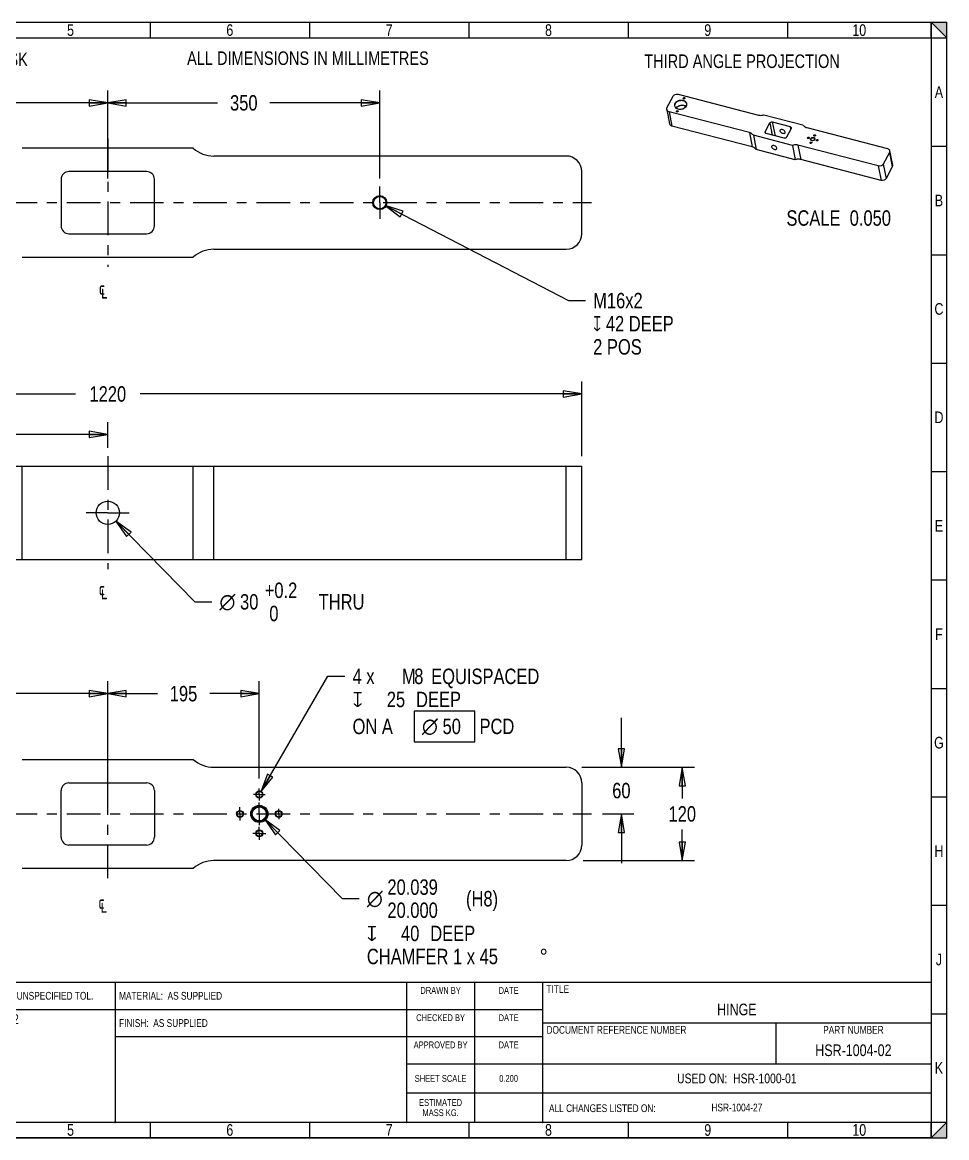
# Model space of a CAD drawing. Header units: inches. Extents: x 0.1 to 16.4, y 0.1 to 11.6.
# Drawn here: x 7.05 to 16.42, y 0.28 to 11.57 of the extents above; entities that cross this region are included whole.
import ezdxf

# ---------------------------------------------------------------- set-up
doc = ezdxf.new("R2010")
doc.units = ezdxf.units.IN
doc.header["$LTSCALE"] = 0.909449
doc.header["$MEASUREMENT"] = 0
doc.linetypes.add('CENTER', pattern=[0.6, 0.375, -0.075, 0.075, -0.075])
doc.layers.get('0').update_dxf_attribs({"linetype": 'CONTINUOUS'})
doc.layers.add('02___PRT_ALL_AXES', color=7, linetype='CONTINUOUS')
doc.styles.get("Standard").update_dxf_attribs({"font": 'txt', "width": 0.8})
doc.styles.add('TEXTSTYLE_1', font='gdt', dxfattribs={"width": 0.8})
doc.dimstyles.new('DIMSTYLE_1', dxfattribs={"dimtxt": 0.15625, "dimasz": 0.1875, "dimexe": 0.125, "dimexo": 0.0625, "dimgap": 0.078125, "dimtad": 0, "dimtih": 1, "dimtoh": 1, "dimlfac": 5, "dimzin": 4, "dimdsep": 46, "dimtxsty": 'Standard', "dimblk": 'CLOSED', "dimblk1": 'CLOSED', "dimblk2": 'CLOSED', "dimcen": 0.09, "dimadec": 0, "dimazin": 0, "dimtp": 0.01, "dimtm": 0.01, "dimtfac": 1, "dimtofl": 0, "dimtmove": 0, "dimatfit": 3, "dimldrblk": 'CLOSED', "dimfxl": 1, "dimtolj": 1, "dimtzin": 4, "dimarcsym": 0})
doc.dimstyles.new('DIMSTYLE_2', dxfattribs={"dimtxt": 0.15625, "dimasz": 0.1875, "dimexe": 0.125, "dimexo": 0.0625, "dimgap": 0.09, "dimtad": 0, "dimtih": 1, "dimtoh": 1, "dimlfac": 5, "dimzin": 4, "dimdsep": 46, "dimtxsty": 'Standard', "dimblk": 'CLOSED', "dimblk1": 'CLOSED', "dimblk2": 'CLOSED', "dimcen": 0.09, "dimadec": 0, "dimazin": 0, "dimtol": 1, "dimtp": 0.2, "dimtfac": 1, "dimtofl": 0, "dimtmove": 0, "dimatfit": 2, "dimldrblk": 'CLOSED', "dimfxl": 1, "dimtolj": 1, "dimtzin": 4, "dimarcsym": 0})
doc.dimstyles.new('DIMSTYLE_4', dxfattribs={"dimtxt": 0.15625, "dimasz": 0.1875, "dimexe": 0.125, "dimexo": 0.0625, "dimgap": 0.09, "dimtad": 0, "dimtih": 1, "dimtoh": 1, "dimlfac": 5, "dimzin": 4, "dimdsep": 46, "dimtxsty": 'Standard', "dimblk": 'CLOSED', "dimblk1": 'CLOSED', "dimblk2": 'CLOSED', "dimcen": 0.09, "dimadec": 0, "dimazin": 0, "dimlim": 1, "dimtp": 0.0195, "dimtm": 0.0195, "dimtfac": 1, "dimtofl": 0, "dimtmove": 0, "dimatfit": 2, "dimldrblk": 'CLOSED', "dimfxl": 1, "dimtolj": 1, "dimtzin": 4, "dimarcsym": 0})
doc.dimstyles.new('DIMSTYLE_5', dxfattribs={"dimtxt": 0.15625, "dimasz": 0.1875, "dimexe": 0.125, "dimexo": 0.0625, "dimgap": 0.09, "dimtad": 0, "dimtih": 1, "dimtoh": 1, "dimlfac": 5, "dimzin": 4, "dimdsep": 46, "dimtxsty": 'Standard', "dimblk": 'CLOSED', "dimblk1": 'CLOSED', "dimblk2": 'CLOSED', "dimcen": 0.09, "dimadec": 0, "dimazin": 0, "dimtp": 0.01, "dimtm": 0.01, "dimtfac": 1, "dimtofl": 0, "dimtmove": 0, "dimatfit": 2, "dimldrblk": 'CLOSED', "dimfxl": 1, "dimtolj": 1, "dimtzin": 4, "dimarcsym": 0})

# ---------------------------------------------------------------- blocks, each defined once
blk = doc.blocks.new('_CLOSED')
at = {"color": 0, "linetype": 'ByBlock'}
for p, q in [((0, 0), (-1, 0.167)), ((-1, 0.167), (-1, -0.167)), ((-1, -0.167), (0, 0)), ((-1, 0), (0, 0))]:
    blk.add_line(p, q, dxfattribs=at)
blk = doc.blocks.new('*D2')
at = {"color": 2, "linetype": 'Continuous', "transparency": 16777216}
for p, q in [((12.72, 4.028), (13.863, 4.028)), ((13.738, 4.028), (13.738, 3.712)), ((13.738, 3.083), (13.738, 3.399)), ((12.734, 3.083), (13.863, 3.083))]:
    blk.add_line(p, q, dxfattribs=at)
at = {"color": 2, "linetype": 'Continuous', "transparency": 16777216, "xscale": 0.1875, "yscale": 0.1875, "zscale": 0.1875}
for p, rotation in [((13.738, 4.028), 90), ((13.738, 3.083), 270)]:
    blk.add_blockref('_CLOSED', p, dxfattribs=dict(at, rotation=rotation))
at = {"color": 2, "linetype": 'Continuous', "transparency": 16777216, "insert": (13.738, 3.634), "char_height": 0.1562, "width": 0.375, "attachment_point": 2, "line_spacing_factor": 0.9}
blk.add_mtext('120', dxfattribs=at)
blk = doc.blocks.new('*D3')
at = {"color": 2, "linetype": 'Continuous', "transparency": 16777216}
for p, q in [((3.114, 7.477), (3.114, 7.935)), ((12.72, 7.178), (12.72, 7.935)), ((3.114, 7.81), (7.589, 7.81)), ((12.72, 7.81), (8.245, 7.81))]:
    blk.add_line(p, q, dxfattribs=at)
at = {"color": 2, "linetype": 'Continuous', "transparency": 16777216, "xscale": 0.1875, "yscale": 0.1875, "zscale": 0.1875, "rotation": 180}
blk.add_blockref('_CLOSED', (3.114, 7.81), dxfattribs=at)
at = {"color": 2, "linetype": 'Continuous', "transparency": 16777216, "xscale": 0.1875, "yscale": 0.1875, "zscale": 0.1875}
blk.add_blockref('_CLOSED', (12.72, 7.81), dxfattribs=at)
at = {"color": 2, "linetype": 'Continuous', "transparency": 16777216, "insert": (7.917, 7.888), "char_height": 0.1562, "width": 0.5, "attachment_point": 2, "line_spacing_factor": 0.9}
blk.add_mtext('1220', dxfattribs=at)
blk = doc.blocks.new('*D4')
at = {"color": 2, "linetype": 'Continuous', "transparency": 16777216}
for p, q in [((13.121, 4.028), (13.121, 4.528)), ((12.996, 4.028), (13.303, 4.028)), ((12.931, 3.555), (13.246, 3.555)), ((13.121, 3.555), (13.121, 3.055))]:
    blk.add_line(p, q, dxfattribs=at)
at = {"color": 2, "linetype": 'Continuous', "transparency": 16777216, "xscale": 0.1875, "yscale": 0.1875, "zscale": 0.1875}
for p, rotation in [((13.121, 4.028), 270), ((13.121, 3.555), 90)]:
    blk.add_blockref('_CLOSED', p, dxfattribs=dict(at, rotation=rotation))
at = {"color": 2, "linetype": 'Continuous', "transparency": 16777216, "insert": (13.121, 3.87), "char_height": 0.1562, "width": 0.25, "attachment_point": 2, "line_spacing_factor": 0.9}
blk.add_mtext('60', dxfattribs=at)
blk = doc.blocks.new('*D5')
at = {"color": 2, "linetype": 'Continuous', "transparency": 16777216}
for p, q in [((3.114, 7.143), (3.114, 7.525)), ((7.917, 7.263), (7.917, 7.525)), ((3.114, 7.4), (5.249, 7.4)), ((7.917, 7.4), (5.781, 7.4))]:
    blk.add_line(p, q, dxfattribs=at)
at = {"color": 2, "linetype": 'Continuous', "transparency": 16777216, "xscale": 0.1875, "yscale": 0.1875, "zscale": 0.1875, "rotation": 180}
blk.add_blockref('_CLOSED', (3.114, 7.4), dxfattribs=at)
at = {"color": 2, "linetype": 'Continuous', "transparency": 16777216, "xscale": 0.1875, "yscale": 0.1875, "zscale": 0.1875}
blk.add_blockref('_CLOSED', (7.917, 7.4), dxfattribs=at)
at = {"color": 2, "linetype": 'Continuous', "transparency": 16777216, "insert": (5.515, 7.478), "char_height": 0.1562, "width": 0.375, "attachment_point": 2, "line_spacing_factor": 0.9}
blk.add_mtext('610', dxfattribs=at)
blk = doc.blocks.new('*D6')
at = {"color": 2, "linetype": 'Continuous', "transparency": 16777216}
for p, q in [((7.999, 6.522), (8.798, 5.704)), ((8.798, 5.704), (8.97, 5.704))]:
    blk.add_line(p, q, dxfattribs=at)
at = {"color": 2, "linetype": 'Continuous', "transparency": 16777216, "xscale": 0.1875, "yscale": 0.1875, "zscale": 0.1875, "rotation": 134.3257008964}
blk.add_blockref('_CLOSED', (7.999, 6.522), dxfattribs=at)
at = {"color": 2, "linetype": 'Continuous', "transparency": 16777216, "width": 0.8}
for s, p in [('+0.2', (9.507, 5.743)), ('30', (9.257, 5.626)), (' THRU', (10.007, 5.626)), (' 0', (9.507, 5.508))]:
    blk.add_text(s, height=0.1562, dxfattribs=at).set_placement(p)
at = {"color": 2, "linetype": 'Continuous', "transparency": 16777216, "style": 'TEXTSTYLE_1'}
blk.add_text('n', height=0.156, dxfattribs=at).set_placement((9.048, 5.626))
blk = doc.blocks.new('*D8')
at = {"color": 2, "linetype": 'Continuous', "transparency": 16777216}
for p, q in [((3.586, 3.618), (3.586, 4.899)), ((7.917, 3.618), (7.917, 4.899)), ((3.586, 4.774), (5.486, 4.774)), ((7.917, 4.774), (6.017, 4.774))]:
    blk.add_line(p, q, dxfattribs=at)
at = {"color": 2, "linetype": 'Continuous', "transparency": 16777216, "xscale": 0.1875, "yscale": 0.1875, "zscale": 0.1875, "rotation": 180}
blk.add_blockref('_CLOSED', (3.586, 4.774), dxfattribs=at)
at = {"color": 2, "linetype": 'Continuous', "transparency": 16777216, "xscale": 0.1875, "yscale": 0.1875, "zscale": 0.1875}
blk.add_blockref('_CLOSED', (7.917, 4.774), dxfattribs=at)
at = {"color": 2, "linetype": 'Continuous', "transparency": 16777216, "insert": (5.751, 4.852), "char_height": 0.1562, "width": 0.375, "attachment_point": 2, "line_spacing_factor": 0.9}
blk.add_mtext('550', dxfattribs=at)
blk = doc.blocks.new('*D11')
at = {"color": 2, "linetype": 'Continuous', "transparency": 16777216}
for p, q in [((9.507, 3.499), (10.292, 2.697)), ((10.292, 2.697), (10.464, 2.697))]:
    blk.add_line(p, q, dxfattribs=at)
at = {"color": 2, "linetype": 'Continuous', "transparency": 16777216, "xscale": 0.1875, "yscale": 0.1875, "zscale": 0.1875, "rotation": 134.3807014374}
blk.add_blockref('_CLOSED', (9.507, 3.499), dxfattribs=at)
at = {"color": 2, "linetype": 'Continuous', "transparency": 16777216, "width": 0.8}
for s, height, p in [('20.039', 0.1562, (10.75, 2.736)), (' (H8)', 0.1562, (11.5, 2.619)), ('20.000', 0.1562, (10.75, 2.502)), ('40', 0.1562, (10.888, 2.267)), (' DEEP', 0.1562, (11.138, 2.267)), ('CHAMFER 1 x 45', 0.15625, (10.542, 2.033))]:
    blk.add_text(s, height=height, dxfattribs=at).set_placement(p)
at = {"color": 2, "linetype": 'Continuous', "transparency": 16777216, "style": 'TEXTSTYLE_1'}
for s, p in [('n', (10.542, 2.619)), ('x', (10.542, 2.267)), ('~', (12.292, 2.033))]:
    blk.add_text(s, height=0.156, dxfattribs=at).set_placement(p)
blk = doc.blocks.new('*D12')
at = {"color": 2, "linetype": 'Continuous', "transparency": 16777216}
for p, q in [((7.917, 3.618), (7.917, 4.899)), ((9.452, 3.915), (9.452, 4.899)), ((7.917, 4.774), (8.419, 4.774)), ((9.452, 4.774), (8.95, 4.774))]:
    blk.add_line(p, q, dxfattribs=at)
at = {"color": 2, "linetype": 'Continuous', "transparency": 16777216, "xscale": 0.1875, "yscale": 0.1875, "zscale": 0.1875, "rotation": 180}
blk.add_blockref('_CLOSED', (7.917, 4.774), dxfattribs=at)
at = {"color": 2, "linetype": 'Continuous', "transparency": 16777216, "xscale": 0.1875, "yscale": 0.1875, "zscale": 0.1875}
blk.add_blockref('_CLOSED', (9.452, 4.774), dxfattribs=at)
at = {"color": 2, "linetype": 'Continuous', "transparency": 16777216, "insert": (8.684, 4.852), "char_height": 0.1562, "width": 0.375, "attachment_point": 2, "line_spacing_factor": 0.9}
blk.add_mtext('195', dxfattribs=at)
blk = doc.blocks.new('*D13')
at = {"color": 2, "linetype": 'Continuous', "transparency": 16777216}
for p, q in [((9.468, 3.78), (10.147, 4.95)), ((10.147, 4.95), (10.319, 4.95))]:
    blk.add_line(p, q, dxfattribs=at)
at = {"color": 2, "linetype": 'Continuous', "transparency": 16777216, "xscale": 0.1875, "yscale": 0.1875, "zscale": 0.1875, "rotation": 239.8619038194}
blk.add_blockref('_CLOSED', (9.468, 3.78), dxfattribs=at)
at = {"color": 2, "linetype": 'Continuous', "transparency": 16777216, "width": 0.8}
for s, height, p in [('4 x ', 0.1562, (10.397, 4.871)), ('M', 0.156, (10.897, 4.871)), ('8', 0.156, (11.022, 4.871)), (' EQUISPACED', 0.15625, (11.147, 4.871)), ('25', 0.1562, (10.744, 4.637)), (' DEEP', 0.1562, (10.994, 4.637)), ('ON A ', 0.1562, (10.397, 4.364)), ('50', 0.1562, (11.309, 4.364)), (' PCD', 0.1562, (11.637, 4.364))]:
    blk.add_text(s, height=height, dxfattribs=at).set_placement(p)
at = {"color": 2, "linetype": 'Continuous', "transparency": 16777216, "style": 'TEXTSTYLE_1'}
for s, p in [('x', (10.397, 4.637)), ('n', (11.1, 4.364))]:
    blk.add_text(s, height=0.156, dxfattribs=at).set_placement(p)
blk = doc.blocks.new('*D14')
at = {"color": 2, "linetype": 'Continuous', "transparency": 16777216}
for p, q in [((10.729, 9.719), (12.585, 8.756)), ((12.585, 8.756), (12.757, 8.756))]:
    blk.add_line(p, q, dxfattribs=at)
at = {"color": 2, "linetype": 'Continuous', "transparency": 16777216, "xscale": 0.1875, "yscale": 0.1875, "zscale": 0.1875, "rotation": 152.580133583}
blk.add_blockref('_CLOSED', (10.729, 9.719), dxfattribs=at)
at = {"color": 2, "linetype": 'Continuous', "transparency": 16777216, "insert": (12.835, 8.834), "char_height": 0.15625, "width": 1.22135, "attachment_point": 1, "line_spacing_factor": 0.9}
blk.add_mtext('M16x2\\P\\Fgdt;{\\Fgdt;x}\\Ftxt; 42 DEEP\\P2 POS', dxfattribs=at)
blk = doc.blocks.new('*D15')
at = {"color": 2, "linetype": 'Continuous', "transparency": 16777216}
for p, q in [((7.917, 9.994), (7.917, 10.883)), ((10.673, 9.994), (10.673, 10.883)), ((7.917, 10.758), (9.029, 10.758)), ((10.673, 10.758), (9.56, 10.758))]:
    blk.add_line(p, q, dxfattribs=at)
at = {"color": 2, "linetype": 'Continuous', "transparency": 16777216, "xscale": 0.1875, "yscale": 0.1875, "zscale": 0.1875, "rotation": 180}
blk.add_blockref('_CLOSED', (7.917, 10.758), dxfattribs=at)
at = {"color": 2, "linetype": 'Continuous', "transparency": 16777216, "xscale": 0.1875, "yscale": 0.1875, "zscale": 0.1875}
blk.add_blockref('_CLOSED', (10.673, 10.758), dxfattribs=at)
at = {"color": 2, "linetype": 'Continuous', "transparency": 16777216, "insert": (9.295, 10.837), "char_height": 0.1562, "width": 0.375, "attachment_point": 2, "line_spacing_factor": 0.9}
blk.add_mtext('350', dxfattribs=at)
blk = doc.blocks.new('*D16')
at = {"color": 2, "linetype": 'Continuous', "transparency": 16777216}
for p, q in [((5.161, 9.971), (5.161, 10.883)), ((7.917, 9.994), (7.917, 10.883)), ((5.161, 10.758), (6.273, 10.758)), ((7.917, 10.758), (6.804, 10.758))]:
    blk.add_line(p, q, dxfattribs=at)
at = {"color": 2, "linetype": 'Continuous', "transparency": 16777216, "xscale": 0.1875, "yscale": 0.1875, "zscale": 0.1875, "rotation": 180}
blk.add_blockref('_CLOSED', (5.161, 10.758), dxfattribs=at)
at = {"color": 2, "linetype": 'Continuous', "transparency": 16777216, "xscale": 0.1875, "yscale": 0.1875, "zscale": 0.1875}
blk.add_blockref('_CLOSED', (7.917, 10.758), dxfattribs=at)
at = {"color": 2, "linetype": 'Continuous', "transparency": 16777216, "insert": (6.539, 10.837), "char_height": 0.1562, "width": 0.375, "attachment_point": 2, "line_spacing_factor": 0.9}
blk.add_mtext('350', dxfattribs=at)
blk = doc.blocks.new('*T18')
at = {"color": 2, "linetype": 'Continuous'}
for p, q in [((0, 0), (15.827, 0)), ((0, 0), (0, -0.157)), ((1.457, 0), (1.457, -0.157)), ((3.071, 0), (3.071, -0.157)), ((4.685, 0), (4.685, -0.157)), ((6.299, 0), (6.299, -0.157)), ((7.913, 0), (7.913, -0.157)), ((9.528, 0), (9.528, -0.157)), ((11.142, 0), (11.142, -0.157)), ((12.756, 0), (12.756, -0.157)), ((14.37, 0), (14.37, -0.157)), ((15.827, 0), (15.827, -0.157)), ((0, -0.157), (15.827, -0.157))]:
    blk.add_line(p, q, dxfattribs=at)
at = {"color": 2, "linetype": 'Continuous', "attachment_point": 2, "line_spacing_factor": 0.9}
for s, insert, char_height, width in [('1', (0.728, -0.02), 0.118, 0.18898), ('2', (2.264, -0.02), 0.118, 0.18898), ('3 ', (3.878, -0.02), 0.1181, 0.37795), ('4', (5.492, -0.02), 0.118, 0.18898), ('5', (7.106, -0.02), 0.118, 0.18898), ('6', (8.72, -0.02), 0.118, 0.18898), ('7', (10.335, -0.02), 0.118, 0.18898), ('8', (11.949, -0.02), 0.118, 0.18898), ('9', (13.563, -0.02), 0.118, 0.18898), ('10', (15.098, -0.02), 0.1181, 0.37795)]:
    blk.add_mtext(s, dxfattribs=dict(at, insert=insert, char_height=char_height, width=width))
blk = doc.blocks.new('*T19')
at = {"color": 2, "linetype": 'Continuous'}
for p, q in [((0, 0), (15.827, 0)), ((0, 0), (0, -0.157)), ((1.457, 0), (1.457, -0.157)), ((3.071, 0), (3.071, -0.157)), ((4.685, 0), (4.685, -0.157)), ((6.299, 0), (6.299, -0.157)), ((7.913, 0), (7.913, -0.157)), ((9.528, 0), (9.528, -0.157)), ((11.142, 0), (11.142, -0.157)), ((12.756, 0), (12.756, -0.157)), ((14.37, 0), (14.37, -0.157)), ((15.827, 0), (15.827, -0.157)), ((0, -0.157), (15.827, -0.157))]:
    blk.add_line(p, q, dxfattribs=at)
at = {"color": 2, "linetype": 'Continuous', "attachment_point": 2, "line_spacing_factor": 0.9}
for s, insert, char_height, width in [('1', (0.728, -0.02), 0.118, 0.18898), ('2', (2.264, -0.02), 0.118, 0.18898), ('3 ', (3.878, -0.02), 0.1181, 0.37795), ('4 ', (5.492, -0.02), 0.1181, 0.37795), ('5', (7.106, -0.02), 0.118, 0.18898), ('6', (8.72, -0.02), 0.118, 0.18898), ('7', (10.335, -0.02), 0.118, 0.18898), ('8', (11.949, -0.02), 0.118, 0.18898), ('9', (13.563, -0.02), 0.118, 0.18898), ('10', (15.098, -0.02), 0.1181, 0.37795)]:
    blk.add_mtext(s, dxfattribs=dict(at, insert=insert, char_height=char_height, width=width))
blk = doc.blocks.new('*T21')
at = {"color": 2, "linetype": 'Continuous'}
for p, q in [((0, 0), (0.157, 0)), ((0, 0), (0, -10.984)), ((0.157, 0), (0.157, -10.984)), ((0, -1.098), (0.157, -1.098)), ((0, -2.197), (0.157, -2.197)), ((0, -3.295), (0.157, -3.295)), ((0, -4.394), (0.157, -4.394)), ((0, -5.492), (0.157, -5.492)), ((0, -6.591), (0.157, -6.591)), ((0, -7.689), (0.157, -7.689)), ((0, -8.787), (0.157, -8.787)), ((0, -9.886), (0.157, -9.886)), ((0, -10.984), (0.157, -10.984))]:
    blk.add_line(p, q, dxfattribs=at)
at = {"color": 2, "linetype": 'Continuous', "char_height": 0.118, "width": 0.18898, "attachment_point": 2, "line_spacing_factor": 0.9}
for s, insert in [('A', (0.079, -0.49)), ('B', (0.079, -1.589)), ('C', (0.079, -2.687)), ('D', (0.079, -3.785)), ('E', (0.079, -4.884)), ('F', (0.079, -5.982)), ('G', (0.079, -7.081)), ('H', (0.079, -8.179)), ('J', (0.079, -9.278)), ('K', (0.079, -10.376))]:
    blk.add_mtext(s, dxfattribs=dict(at, insert=insert))
blk = doc.blocks.new('*T23')
at = {"color": 2, "linetype": 'Continuous'}
for p, q in [((0, 0), (15.827, 0)), ((0, 0), (0, -1.417)), ((0.315, 0), (0.315, -1.122)), ((0.787, 0), (0.787, -1.122)), ((2.756, 0), (2.756, -1.122)), ((3.307, 0), (3.307, -1.122)), ((3.858, 0), (3.858, -1.122)), ((4.409, 0), (4.409, -1.122)), ((5.118, 0), (5.118, -1.417)), ((6.339, 0), (6.339, -1.417)), ((7.559, 0), (7.559, -1.417)), ((10.512, 0), (10.512, -1.417)), ((11.201, 0), (11.201, -1.417)), ((11.89, 0), (11.89, -1.417)), ((15.827, 0), (15.827, -1.417)), ((5.118, -0.276), (11.89, -0.276)), ((11.89, -0.413), (15.827, -0.413)), ((14.252, -0.413), (14.252, -0.827)), ((7.559, -0.551), (11.89, -0.551)), ((0, -0.827), (5.118, -0.827)), ((10.512, -0.827), (15.827, -0.827)), ((0, -1.122), (5.118, -1.122)), ((10.512, -1.122), (15.827, -1.122)), ((0, -1.417), (15.827, -1.417))]:
    blk.add_line(p, q, dxfattribs=at)
at = {"color": 2, "linetype": 'Continuous', "line_spacing_factor": 0.9}
for s, insert, char_height, width, attachment_point in [('PCD OF MOUNTING HOLES CHANGED\\P(G7)\\P \\PLOCATION HOLE DIMENSION\\PCHANGED (J7)\\P ', (1.772, -0.079), 0.07874, 3.65354, 2), ('UNSPECIFIED DETAIL', (5.728, -0.098), 0.07874, 2.26772, 2), ('UNSPECIFIED TOL.', (6.949, -0.098), 0.07874, 2.01575, 2), ('MATERIAL:  AS SUPPLIED', (7.598, -0.098), 0.07874, 2.77165, 1), ('DRAWN BY\\P ', (10.856, -0.049), 0.0689, 0.88189, 2), ('DATE\\P ', (11.545, -0.049), 0.0689, 0.44094, 2), ('TITLE', (11.929, -0.03), 0.0787, 0.62992, 1), ('HINGE', (13.858, -0.217), 0.1181, 0.94488, 2), ('BREAK ALL\\PSHARP EDGES', (5.157, -0.325), 0.09843, 1.73228, 1), ('CHECKED BY\\P ', (10.856, -0.325), 0.0689, 1.10236, 2), ('DATE\\P ', (11.545, -0.325), 0.0689, 0.44094, 2), (' 3', (0.157, -0.374), 0.0787, 0.25197, 2), ('HLQ ', (3.031, -0.374), 0.0787, 0.50394, 2), ('21.02.18 ', (4.764, -0.374), 0.0787, 1.13386, 2), ('FINISH:  AS SUPPLIED', (7.598, -0.374), 0.07874, 2.51969, 1), ('DOCUMENT REFERENCE NUMBER', (11.929, -0.443), 0.07874, 3.14961, 1), ('PART NUMBER', (15.039, -0.443), 0.07874, 1.38583, 2), ('APPROVED BY\\P ', (10.856, -0.6), 0.0689, 1.2126, 2), ('DATE\\P ', (11.545, -0.6), 0.0689, 0.44094, 2), ('HSR-1004-02 ', (15.039, -0.63), 0.11811, 2.26772, 2), ('VER', (0.157, -0.925), 0.0984, 0.47244, 2), ('ECN', (0.551, -0.925), 0.0984, 0.47244, 2), ('DETAILS OF MODIFICATION', (1.772, -0.935), 0.07874, 2.89764, 2), ('DWN', (3.031, -0.925), 0.0984, 0.47244, 2), ('CHKD', (3.583, -0.925), 0.0984, 0.62992, 2), ('APPR', (4.134, -0.925), 0.0984, 0.62992, 2), ('DATE', (4.764, -0.925), 0.0984, 0.62992, 2), ('SHEET SCALE', (10.856, -0.94), 0.0689, 1.2126, 2), ('0.200', (11.545, -0.94), 0.0689, 0.55118, 2), ('USED ON:  HSR-1000-01', (13.858, -0.925), 0.09843, 3.30709, 2), ('VERSIONS ', (2.559, -1.22), 0.0984, 1.41732, 2), ('ESTIMATED \\PMASS KG. ', (10.856, -1.184), 0.0689, 1.10236, 2), ('HSR-1004-27 ', (13.858, -1.23), 0.07874, 1.51181, 2)]:
    blk.add_mtext(s, dxfattribs=dict(at, insert=insert, char_height=char_height, width=width, attachment_point=attachment_point))
at = {"color": 2, "linetype": 'Continuous', "insert": (6.378, -0.325), "char_height": 0.09843, "width": 0.7021, "attachment_point": 1, "line_spacing_factor": 0.9, "style": 'TEXTSTYLE_1'}
blk.add_mtext('{\\Fgdt;`}\\Ftxt;0.2', dxfattribs=at)

msp = doc.modelspace()

# ---------------------------------------------------------------- hatches: boundary and pattern name
at = {"linetype": 'Continuous'}
h = msp.add_hatch(color=2, dxfattribs=at)
edge = h.paths.add_edge_path()
edge.add_line((16.4173, 11.4173), (16.4173, 11.5748))
edge.add_line((16.2598, 11.5748), (16.4173, 11.4173))
edge.add_line((16.2598, 11.5748), (16.4173, 11.5748))
msp.add_hatch(color=2, dxfattribs=at).paths.add_polyline_path([(16.4173, 0.2756), (16.4173, 0.4331), (16.2598, 0.2756)])

# ---------------------------------------------------------------- linework, layer by layer
at = {"color": 7, "linetype": 'Continuous'}
for p, q in [((0.4331, 11.5748), (16.2598, 11.5748)), ((16.2598, 11.5748), (16.4173, 11.5748)), ((16.2598, 11.5748), (16.4173, 11.4173)), ((16.2598, 11.4173), (16.2598, 11.5748)), ((16.4173, 11.4173), (16.4173, 11.5748)), ((16.2598, 11.4173), (16.4173, 11.4173)), ((16.4173, 0.4331), (16.4173, 11.4173)), ((13.583, 10.7083), (13.6444, 10.8264)), ((13.6956, 10.8465), (14.5105, 10.635)), ((13.5803, 10.6914), (13.6093, 10.5453)), ((13.6036, 10.6695), (13.6325, 10.5235)), ((14.4185, 10.458), (13.6036, 10.6695)), ((14.5657, 10.6374), (14.961, 10.5348)), ((14.4474, 10.3119), (13.6325, 10.5235)), ((14.5788, 10.4666), (14.6249, 10.5551)), ((14.6249, 10.5551), (14.6494, 10.4315)), ((14.6505, 10.5652), (14.6785, 10.424)), ((14.6505, 10.5652), (14.8302, 10.5185)), ((14.8302, 10.5185), (14.8358, 10.4901)), ((14.4185, 10.458), (14.4474, 10.3119)), ((14.4583, 10.4309), (14.4873, 10.2848)), ((14.8536, 10.3283), (14.4583, 10.4309)), ((14.5788, 10.4666), (14.5819, 10.4511)), ((14.7688, 10.4005), (14.5891, 10.4472)), ((14.8405, 10.4991), (14.7945, 10.4106)), ((15.0009, 10.5077), (15.8158, 10.2962)), ((8.7828, 10.299), (7.0505, 10.299)), ((14.8826, 10.1822), (14.4873, 10.2848)), ((14.8536, 10.3283), (14.8826, 10.1822)), ((15.7237, 10.1192), (14.9088, 10.3307)), ((14.9088, 10.3307), (14.9378, 10.1846)), ((12.5624, 10.2203), (8.9912, 10.2203)), ((15.7527, 9.9731), (14.9378, 10.1846)), ((15.8364, 10.2573), (15.775, 10.1393)), ((15.8364, 10.2573), (15.8653, 10.1113)), ((15.839, 10.2743), (15.868, 10.1283)), ((8.3104, 10.0628), (7.523, 10.0628)), ((12.7198, 9.4329), (12.7198, 10.0628)), ((15.7237, 10.1192), (15.7527, 9.9731)), ((15.775, 10.1393), (15.8039, 9.9933)), ((15.8653, 10.1113), (15.8039, 9.9933)), ((7.4442, 9.9841), (7.4442, 9.5116)), ((8.3891, 9.5116), (8.3891, 9.9841)), ((7.523, 9.4329), (8.3104, 9.4329)), ((8.9912, 9.2754), (12.5624, 9.2754)), ((7.0505, 9.1967), (8.7828, 9.1967)), ((3.1135, 7.0787), (12.7198, 7.0787)), ((7.0505, 6.1339), (7.0505, 7.0787)), ((8.7828, 6.1339), (8.7828, 7.0787)), ((8.9912, 6.1339), (8.9912, 7.0787)), ((12.5624, 6.1339), (12.5624, 7.0787)), ((12.7198, 6.1339), (12.7198, 7.0787)), ((3.1135, 6.1339), (12.7198, 6.1339)), ((7.0505, 4.1066), (8.7828, 4.1066)), ((8.9912, 4.0279), (12.5624, 4.0279)), ((7.523, 3.8704), (8.3104, 3.8704)), ((12.7198, 3.8704), (12.7198, 3.2405)), ((7.4442, 3.3192), (7.4442, 3.7916)), ((8.3891, 3.7916), (8.3891, 3.3192)), ((8.3104, 3.2405), (7.523, 3.2405)), ((12.5624, 3.083), (8.9912, 3.083)), ((8.7828, 3.0042), (7.0505, 3.0042)), ((7.9983, 0.4269), (7.986, 0.4392)), ((7.9983, 0.4392), (7.986, 0.4269)), ((10.951, 0.4269), (10.9387, 0.4392)), ((10.951, 0.4392), (10.9387, 0.4269)), ((12.329, 0.4269), (12.3167, 0.4392)), ((12.329, 0.4392), (12.3167, 0.4269)), ((16.4173, 0.4331), (16.2598, 0.2756)), ((16.2598, 0.4331), (16.4173, 0.4331)), ((16.2598, 0.2756), (16.2598, 0.4331)), ((16.4173, 0.2756), (16.4173, 0.4331)), ((0.4331, 0.2756), (16.2598, 0.2756)), ((16.2598, 0.2756), (16.4173, 0.2756))]:
    msp.add_line(p, q, dxfattribs=at)
at = {"color": 2, "linetype": 'Continuous'}
msp.add_lwpolyline([(11.0222, 4.2855), (11.6368, 4.2855), (11.6368, 4.598), (11.0222, 4.598), (11.0222, 4.2855)], dxfattribs=at)
at = {"color": 7, "linetype": 'Continuous'}
for centre, radius in [((10.6726, 9.7478), 0.0709), ((10.6726, 9.7478), 0.063), ((9.4521, 3.7523), 0.0354), ((9.4521, 3.7523), 0.0315), ((9.4521, 3.5554), 0.0867), ((9.4521, 3.5554), 0.0788), ((9.4521, 3.5554), 0.0709), ((9.2553, 3.5554), 0.0354), ((9.2553, 3.5554), 0.0315), ((9.649, 3.5554), 0.0354), ((9.649, 3.5554), 0.0315), ((9.4521, 3.3586), 0.0354), ((9.4521, 3.3586), 0.0315)]:
    msp.add_circle(centre, radius, dxfattribs=at)
for centre, radius, start, end in [((13.7581, 10.806), 0.00585, 332.50635, 338.15665), ((13.7454, 10.7441), 0.0367, 8.6562, 9.66201), ((13.7171, 10.6851), 0.0452, 152.52393, 153.23094), ((13.7178, 10.684), 0.0437, 152.52409, 153.03002), ((13.6891, 10.6732), 0.00585, 332.50635, 338.15665), ((13.7357, 10.7449), 0.045, 332.52254, 334.10663), ((13.735, 10.7468), 0.0475, 330.75808, 332.52018), ((15.0172, 10.4038), 0.00585, 332.50635, 338.15665), ((15.0813, 10.429), 0.00585, 332.50635, 338.15665), ((8.9912, 10.5352), 0.315, 228.59038, 270), ((15.043, 10.3552), 0.00585, 332.50635, 338.15665), ((15.0645, 10.3947), 0.0172, 327.55093, 332.49076), ((15.0678, 10.3922), 0.0121, 356.016, 11.14844), ((15.1071, 10.3805), 0.00585, 332.50635, 338.15665), ((12.5624, 10.0628), 0.1575, 0, 90), ((7.523, 9.9841), 0.0787, 90, 180), ((8.3104, 9.9841), 0.0787, 0, 90), ((7.523, 9.5116), 0.0787, 180, 270), ((8.3104, 9.5116), 0.0787, 270, 360), ((12.5624, 9.4329), 0.1575, 270, 360), ((8.9912, 8.9604), 0.315, 90, 131.40962), ((8.9912, 4.3428), 0.315, 228.59038, 270), ((12.5624, 3.8704), 0.1575, 0, 90), ((7.523, 3.7916), 0.0787, 90, 180), ((8.3104, 3.7916), 0.0787, 0, 90), ((7.523, 3.3192), 0.0787, 180, 270), ((8.3104, 3.3192), 0.0787, 270, 360), ((12.5624, 3.2405), 0.1575, 270, 360), ((8.9912, 2.768), 0.315, 90, 131.40962)]:
    msp.add_arc(centre, radius, start, end, dxfattribs=at)
for points, knots in [([(13.6444, 10.8264), (13.6487, 10.8347), (13.6654, 10.8476), (13.686, 10.8491), (13.6956, 10.8465)], [0, 0, 0, 0, 0.4832357, 1, 1, 1, 1]), ([(13.6619, 10.7261), (13.6603, 10.7329), (13.6609, 10.7429), (13.6646, 10.7516), (13.6658, 10.7538)], [0, 0, 0, 0, 0.7383692, 1, 1, 1, 1]), ([(13.6638, 10.7267), (13.6625, 10.733), (13.6633, 10.7422), (13.6668, 10.7501), (13.6678, 10.7521)], [0, 0, 0, 0, 0.7388167, 1, 1, 1, 1]), ([(13.6658, 10.7538), (13.6713, 10.7644), (13.6913, 10.7822), (13.7287, 10.7904), (13.765, 10.781), (13.7798, 10.7605), (13.7815, 10.7503)], [0, 0, 0, 0, 0.2512616, 0.5254124, 0.7808831, 1, 1, 1, 1]), ([(13.6678, 10.7521), (13.6731, 10.7623), (13.6922, 10.7794), (13.7281, 10.7875), (13.7631, 10.7789), (13.7777, 10.7595), (13.7796, 10.7496)], [0, 0, 0, 0, 0.2507858, 0.5245511, 0.7804209, 1, 1, 1, 1]), ([(13.677, 10.7059), (13.6855, 10.7222), (13.721, 10.7444), (13.7624, 10.7369), (13.7761, 10.7247)], [0, 0, 0, 0, 0.5009657, 1, 1, 1, 1]), ([(13.679, 10.7042), (13.6872, 10.7199), (13.7214, 10.7414), (13.7613, 10.7342), (13.7746, 10.7227)], [0, 0, 0, 0, 0.5006384, 1, 1, 1, 1]), ([(13.7525, 10.7991), (13.7507, 10.7996), (13.747, 10.8018), (13.7471, 10.8063), (13.7479, 10.8079)], [0, 0, 0, 0, 0.5230441, 1, 1, 1, 1]), ([(13.7479, 10.8079), (13.7494, 10.8107), (13.7557, 10.8142), (13.7628, 10.8116), (13.7641, 10.809)], [0, 0, 0, 0, 0.5168981, 1, 1, 1, 1]), ([(13.759, 10.7997), (13.7569, 10.7988), (13.7524, 10.7984), (13.7488, 10.8018), (13.7484, 10.8036)], [0, 0, 0, 0, 0.546074, 1, 1, 1, 1]), ([(13.7489, 10.807), (13.7503, 10.8097), (13.7566, 10.8132), (13.7633, 10.8094), (13.7638, 10.8067)], [0, 0, 0, 0, 0.5298667, 1, 1, 1, 1]), ([(13.7796, 10.7496), (13.7808, 10.7436), (13.7802, 10.7349), (13.7771, 10.7272), (13.7762, 10.7253)], [0, 0, 0, 0, 0.7395865, 1, 1, 1, 1]), ([(13.7816, 10.7496), (13.7825, 10.7434), (13.7816, 10.7346), (13.7782, 10.7269), (13.7772, 10.7249)], [0, 0, 0, 0, 0.7393658, 1, 1, 1, 1]), ([(13.6036, 10.6695), (13.5979, 10.671), (13.5874, 10.676), (13.5813, 10.6862), (13.5803, 10.6914)], [0, 0, 0, 0, 0.5290082, 1, 1, 1, 1]), ([(13.7765, 10.7236), (13.7708, 10.7135), (13.7512, 10.6966), (13.7149, 10.6886), (13.6795, 10.6971), (13.6643, 10.7162), (13.6619, 10.7261)], [0, 0, 0, 0, 0.2513447, 0.5244012, 0.7800401, 1, 1, 1, 1]), ([(13.7756, 10.7242), (13.7703, 10.714), (13.7512, 10.6969), (13.7153, 10.6889), (13.6803, 10.6974), (13.6657, 10.7168), (13.6638, 10.7267)], [0, 0, 0, 0, 0.2507858, 0.5245511, 0.7804209, 1, 1, 1, 1]), ([(13.6835, 10.6663), (13.6816, 10.6668), (13.6779, 10.6691), (13.678, 10.6735), (13.6789, 10.6751)], [0, 0, 0, 0, 0.5230441, 1, 1, 1, 1]), ([(13.6789, 10.6751), (13.6803, 10.6779), (13.6866, 10.6815), (13.6937, 10.6788), (13.6951, 10.6762)], [0, 0, 0, 0, 0.5168981, 1, 1, 1, 1]), ([(13.69, 10.6669), (13.6879, 10.6661), (13.6833, 10.6656), (13.6797, 10.669), (13.6793, 10.6708)], [0, 0, 0, 0, 0.546074, 1, 1, 1, 1]), ([(13.6799, 10.6742), (13.6813, 10.677), (13.6875, 10.6804), (13.6943, 10.6766), (13.6948, 10.6739)], [0, 0, 0, 0, 0.5298667, 1, 1, 1, 1]), ([(14.5105, 10.635), (14.5149, 10.6339), (14.5332, 10.6306), (14.5524, 10.6329), (14.5657, 10.6374)], [0, 0, 0, 0, 0.2445998, 1, 1, 1, 1]), ([(13.6325, 10.5235), (13.6269, 10.5249), (13.6164, 10.53), (13.6103, 10.5402), (13.6093, 10.5453)], [0, 0, 0, 0, 0.5290082, 1, 1, 1, 1]), ([(14.6249, 10.5551), (14.627, 10.5592), (14.6354, 10.5657), (14.6457, 10.5664), (14.6505, 10.5652)], [0, 0, 0, 0, 0.4832357, 1, 1, 1, 1]), ([(14.8302, 10.5185), (14.8317, 10.5182), (14.8368, 10.5163), (14.8411, 10.5115), (14.8418, 10.5076)], [0, 0, 0, 0, 0.2780878, 1, 1, 1, 1]), ([(14.961, 10.5348), (14.9631, 10.5316), (14.9733, 10.5188), (14.9888, 10.5108), (15.0009, 10.5077)], [0, 0, 0, 0, 0.2357586, 1, 1, 1, 1]), ([(14.4583, 10.4309), (14.4563, 10.4341), (14.446, 10.4469), (14.4305, 10.4549), (14.4185, 10.458)], [0, 0, 0, 0, 0.2357586, 1, 1, 1, 1]), ([(14.5891, 10.4472), (14.5877, 10.4475), (14.5825, 10.4494), (14.5783, 10.4542), (14.5775, 10.4581)], [0, 0, 0, 0, 0.2780878, 1, 1, 1, 1]), ([(14.7945, 10.4106), (14.7923, 10.4065), (14.7839, 10.4), (14.7736, 10.3993), (14.7688, 10.4005)], [0, 0, 0, 0, 0.4832357, 1, 1, 1, 1]), ([(15.0117, 10.3969), (15.0098, 10.3974), (15.0061, 10.3996), (15.0062, 10.4041), (15.007, 10.4057)], [0, 0, 0, 0, 0.5230441, 1, 1, 1, 1]), ([(15.007, 10.4057), (15.0085, 10.4085), (15.0148, 10.412), (15.0219, 10.4094), (15.0233, 10.4068)], [0, 0, 0, 0, 0.5168981, 1, 1, 1, 1]), ([(15.0181, 10.3975), (15.016, 10.3966), (15.0115, 10.3962), (15.0079, 10.3996), (15.0075, 10.4014)], [0, 0, 0, 0, 0.546074, 1, 1, 1, 1]), ([(15.008, 10.4048), (15.0095, 10.4075), (15.0157, 10.411), (15.0224, 10.4072), (15.023, 10.4045)], [0, 0, 0, 0, 0.5298667, 1, 1, 1, 1]), ([(15.0416, 10.3818), (15.0399, 10.3838), (15.0377, 10.3891), (15.039, 10.3946), (15.0402, 10.397)], [0, 0, 0, 0, 0.4938619, 1, 1, 1, 1]), ([(15.0402, 10.397), (15.0424, 10.4011), (15.0504, 10.4078), (15.0648, 10.4101), (15.0784, 10.405), (15.0819, 10.3959), (15.0814, 10.392)], [0, 0, 0, 0, 0.2558809, 0.533268, 0.7836851, 1, 1, 1, 1]), ([(15.0423, 10.3953), (15.0458, 10.4022), (15.0591, 10.4082), (15.074, 10.4042), (15.0789, 10.3978), (15.0796, 10.3945)], [0, 0, 0, 0, 0.5155081, 0.7762519, 1, 1, 1, 1]), ([(15.0758, 10.4221), (15.0739, 10.4226), (15.0702, 10.4249), (15.0703, 10.4293), (15.0711, 10.4309)], [0, 0, 0, 0, 0.5230441, 1, 1, 1, 1]), ([(15.0711, 10.4309), (15.0726, 10.4337), (15.0789, 10.4373), (15.086, 10.4346), (15.0874, 10.432)], [0, 0, 0, 0, 0.5168981, 1, 1, 1, 1]), ([(15.0822, 10.4227), (15.0801, 10.4219), (15.0756, 10.4214), (15.072, 10.4248), (15.0716, 10.4266)], [0, 0, 0, 0, 0.546074, 1, 1, 1, 1]), ([(15.0721, 10.43), (15.0736, 10.4328), (15.0798, 10.4362), (15.0865, 10.4324), (15.087, 10.4297)], [0, 0, 0, 0, 0.5298667, 1, 1, 1, 1]), ([(14.4873, 10.2848), (14.4852, 10.2881), (14.475, 10.3009), (14.4595, 10.3088), (14.4474, 10.3119)], [0, 0, 0, 0, 0.2357586, 1, 1, 1, 1]), ([(14.9088, 10.3307), (14.9044, 10.3318), (14.8861, 10.3351), (14.8669, 10.3328), (14.8536, 10.3283)], [0, 0, 0, 0, 0.2445998, 1, 1, 1, 1]), ([(15.0374, 10.3484), (15.0355, 10.3489), (15.0318, 10.3511), (15.0319, 10.3555), (15.0328, 10.3571)], [0, 0, 0, 0, 0.5230441, 1, 1, 1, 1]), ([(15.0328, 10.3571), (15.0342, 10.3599), (15.0405, 10.3635), (15.0476, 10.3608), (15.049, 10.3582)], [0, 0, 0, 0, 0.5168981, 1, 1, 1, 1]), ([(15.0439, 10.3489), (15.0418, 10.3481), (15.0372, 10.3477), (15.0336, 10.351), (15.0332, 10.3529)], [0, 0, 0, 0, 0.546074, 1, 1, 1, 1]), ([(15.0338, 10.3563), (15.0352, 10.359), (15.0414, 10.3624), (15.0482, 10.3586), (15.0487, 10.3559)], [0, 0, 0, 0, 0.5298667, 1, 1, 1, 1]), ([(15.0745, 10.3812), (15.0694, 10.3765), (15.0578, 10.3734), (15.0452, 10.3784), (15.0415, 10.384), (15.0409, 10.3868)], [0, 0, 0, 0, 0.5297766, 0.780271, 1, 1, 1, 1]), ([(15.0762, 10.382), (15.0716, 10.3775), (15.0588, 10.3724), (15.0453, 10.3771), (15.0416, 10.3818)], [0, 0, 0, 0, 0.5207107, 1, 1, 1, 1]), ([(15.1015, 10.3736), (15.0996, 10.3741), (15.0959, 10.3763), (15.096, 10.3808), (15.0969, 10.3823)], [0, 0, 0, 0, 0.5230441, 1, 1, 1, 1]), ([(15.0969, 10.3823), (15.0983, 10.3851), (15.1046, 10.3887), (15.1117, 10.3861), (15.1131, 10.3834)], [0, 0, 0, 0, 0.5168981, 1, 1, 1, 1]), ([(15.108, 10.3741), (15.1059, 10.3733), (15.1013, 10.3729), (15.0977, 10.3763), (15.0973, 10.3781)], [0, 0, 0, 0, 0.546074, 1, 1, 1, 1]), ([(15.0979, 10.3815), (15.0993, 10.3842), (15.1055, 10.3876), (15.1123, 10.3838), (15.1128, 10.3812)], [0, 0, 0, 0, 0.5298667, 1, 1, 1, 1]), ([(15.8158, 10.2962), (15.8214, 10.2947), (15.8319, 10.2897), (15.838, 10.2795), (15.839, 10.2743)], [0, 0, 0, 0, 0.5290082, 1, 1, 1, 1]), ([(14.9378, 10.1846), (14.9334, 10.1858), (14.9151, 10.189), (14.8959, 10.1867), (14.8826, 10.1822)], [0, 0, 0, 0, 0.2445998, 1, 1, 1, 1]), ([(15.775, 10.1393), (15.7707, 10.131), (15.7539, 10.1181), (15.7334, 10.1166), (15.7237, 10.1192)], [0, 0, 0, 0, 0.4832357, 1, 1, 1, 1]), ([(15.8039, 9.9933), (15.7996, 9.985), (15.7829, 9.972), (15.7623, 9.9706), (15.7527, 9.9731)], [0, 0, 0, 0, 0.4832357, 1, 1, 1, 1])]:
    msp.add_open_spline(points, degree=3, knots=knots, dxfattribs=at)
for points in [[(13.7484, 10.8036), (13.7482, 10.8047), (13.7484, 10.806), (13.7489, 10.807)], [(13.7593, 10.7996), (13.7572, 10.7988), (13.7547, 10.7986), (13.7525, 10.7991)], [(13.7633, 10.8033), (13.7624, 10.8016), (13.7608, 10.8003), (13.759, 10.7997)], [(13.7621, 10.8013), (13.7613, 10.8006), (13.7603, 10.8), (13.7593, 10.7996)], [(13.7641, 10.8037), (13.7636, 10.8028), (13.7629, 10.8019), (13.7621, 10.8013)], [(13.7638, 10.8067), (13.764, 10.8057), (13.7639, 10.8047), (13.7635, 10.8038)], [(13.7641, 10.809), (13.7646, 10.8082), (13.7648, 10.8073), (13.7648, 10.8064)], [(13.7648, 10.8064), (13.7648, 10.8054), (13.7645, 10.8045), (13.7641, 10.8037)], [(13.5803, 10.6914), (13.5792, 10.697), (13.5803, 10.7033), (13.583, 10.7083)], [(13.6793, 10.6708), (13.6791, 10.672), (13.6793, 10.6732), (13.6799, 10.6742)], [(13.6902, 10.6668), (13.6881, 10.666), (13.6857, 10.6658), (13.6835, 10.6663)], [(13.6943, 10.6705), (13.6934, 10.6689), (13.6917, 10.6676), (13.69, 10.6669)], [(13.6931, 10.6685), (13.6922, 10.6678), (13.6913, 10.6672), (13.6902, 10.6668)], [(13.695, 10.6709), (13.6946, 10.67), (13.6939, 10.6692), (13.6931, 10.6685)], [(13.6948, 10.6739), (13.695, 10.673), (13.6949, 10.6719), (13.6945, 10.671)], [(13.6957, 10.6736), (13.6957, 10.6727), (13.6955, 10.6717), (13.695, 10.6709)], [(13.6951, 10.6762), (13.6955, 10.6754), (13.6957, 10.6745), (13.6957, 10.6736)], [(14.5775, 10.4581), (14.5769, 10.4609), (14.5775, 10.464), (14.5788, 10.4666)], [(14.8418, 10.5076), (14.8424, 10.5048), (14.8418, 10.5017), (14.8405, 10.4991)], [(15.0075, 10.4014), (15.0073, 10.4025), (15.0075, 10.4038), (15.008, 10.4048)], [(15.0184, 10.3974), (15.0163, 10.3966), (15.0138, 10.3964), (15.0117, 10.3969)], [(15.0224, 10.4011), (15.0216, 10.3994), (15.0199, 10.3981), (15.0181, 10.3975)], [(15.0213, 10.3991), (15.0204, 10.3984), (15.0194, 10.3978), (15.0184, 10.3974)], [(15.0232, 10.4015), (15.0227, 10.4006), (15.022, 10.3997), (15.0213, 10.3991)], [(15.023, 10.4045), (15.0231, 10.4035), (15.023, 10.4025), (15.0227, 10.4016)], [(15.0239, 10.4042), (15.0239, 10.4032), (15.0236, 10.4023), (15.0232, 10.4015)], [(15.0233, 10.4068), (15.0237, 10.406), (15.0239, 10.4051), (15.0239, 10.4042)], [(15.0409, 10.3868), (15.0404, 10.3897), (15.041, 10.3928), (15.0423, 10.3953)], [(15.0716, 10.4266), (15.0714, 10.4278), (15.0716, 10.429), (15.0721, 10.43)], [(15.0825, 10.4226), (15.0804, 10.4218), (15.0779, 10.4216), (15.0758, 10.4221)], [(15.0865, 10.4263), (15.0856, 10.4246), (15.084, 10.4234), (15.0822, 10.4227)], [(15.0854, 10.4243), (15.0845, 10.4236), (15.0835, 10.423), (15.0825, 10.4226)], [(15.0873, 10.4267), (15.0868, 10.4258), (15.0861, 10.425), (15.0854, 10.4243)], [(15.087, 10.4297), (15.0872, 10.4288), (15.0871, 10.4277), (15.0868, 10.4268)], [(15.088, 10.4294), (15.088, 10.4285), (15.0877, 10.4275), (15.0873, 10.4267)], [(15.0874, 10.432), (15.0878, 10.4312), (15.088, 10.4303), (15.088, 10.4294)], [(15.0332, 10.3529), (15.033, 10.354), (15.0333, 10.3553), (15.0338, 10.3563)], [(15.0441, 10.3488), (15.042, 10.348), (15.0396, 10.3478), (15.0374, 10.3484)], [(15.0482, 10.3525), (15.0473, 10.3509), (15.0456, 10.3496), (15.0439, 10.3489)], [(15.047, 10.3505), (15.0461, 10.3498), (15.0452, 10.3492), (15.0441, 10.3488)], [(15.0489, 10.3529), (15.0485, 10.352), (15.0478, 10.3512), (15.047, 10.3505)], [(15.0487, 10.3559), (15.0489, 10.355), (15.0488, 10.354), (15.0484, 10.3531)], [(15.0496, 10.3556), (15.0496, 10.3547), (15.0494, 10.3537), (15.0489, 10.3529)], [(15.049, 10.3582), (15.0494, 10.3574), (15.0496, 10.3565), (15.0496, 10.3556)], [(15.0783, 10.386), (15.0773, 10.3842), (15.076, 10.3826), (15.0745, 10.3812)], [(15.0791, 10.3855), (15.0783, 10.3842), (15.0773, 10.383), (15.0762, 10.382)], [(15.0798, 10.3913), (15.0797, 10.3895), (15.0791, 10.3877), (15.0783, 10.386)], [(15.0814, 10.392), (15.0812, 10.3902), (15.0807, 10.3884), (15.0798, 10.3868)], [(15.0973, 10.3781), (15.0971, 10.3792), (15.0973, 10.3805), (15.0979, 10.3815)], [(15.1082, 10.3741), (15.1061, 10.3732), (15.1037, 10.373), (15.1015, 10.3736)], [(15.1123, 10.3778), (15.1114, 10.3761), (15.1097, 10.3748), (15.108, 10.3741)], [(15.1111, 10.3758), (15.1102, 10.375), (15.1093, 10.3745), (15.1082, 10.3741)], [(15.113, 10.3781), (15.1126, 10.3772), (15.1119, 10.3764), (15.1111, 10.3758)], [(15.1128, 10.3812), (15.113, 10.3802), (15.1128, 10.3792), (15.1125, 10.3783)], [(15.1137, 10.3808), (15.1137, 10.3799), (15.1135, 10.379), (15.113, 10.3781)], [(15.1131, 10.3834), (15.1135, 10.3827), (15.1137, 10.3817), (15.1137, 10.3808)], [(15.839, 10.2743), (15.8401, 10.2687), (15.839, 10.2624), (15.8364, 10.2573)], [(15.868, 10.1283), (15.8691, 10.1227), (15.868, 10.1164), (15.8653, 10.1113)]]:
    msp.add_open_spline(points, degree=3, dxfattribs=at)
at = {"layer": '02___PRT_ALL_AXES', "color": 7, "linetype": 'CENTER'}
for p, q in [((7.9167, 10.399), (7.9167, 9.0967)), ((10.6726, 9.7478), (10.6726, 9.9108)), ((3.0135, 9.7478), (12.8198, 9.7478)), ((10.6726, 9.7478), (10.6726, 9.5849)), ((7.9167, 7.1787), (7.9167, 6.0339)), ((7.9167, 6.6063), (7.6986, 6.6063)), ((7.9167, 6.6063), (8.1348, 6.6063)), ((7.9167, 2.9042), (7.9167, 4.2066)), ((9.4521, 3.7523), (9.3923, 3.7523)), ((9.4521, 3.7523), (9.4521, 3.812)), ((9.4521, 3.7523), (9.5119, 3.7523)), ((9.4521, 3.7523), (9.4521, 3.6925)), ((9.2553, 3.5554), (9.2553, 3.6226)), ((9.4521, 3.5554), (9.4521, 3.6703)), ((3.0135, 3.5554), (12.8198, 3.5554)), ((9.2553, 3.5554), (9.2553, 3.4883)), ((9.4521, 3.5554), (9.4521, 3.4405)), ((9.649, 3.5554), (9.649, 3.6081)), ((9.649, 3.5554), (9.649, 3.5028)), ((9.4521, 3.3586), (9.4521, 3.425)), ((9.4521, 3.3586), (9.3857, 3.3586)), ((9.4521, 3.3586), (9.5186, 3.3586)), ((9.4521, 3.3586), (9.4521, 3.2921))]:
    msp.add_line(p, q, dxfattribs=at)
at = {"layer": '02___PRT_ALL_AXES', "color": 7, "linetype": 'Continuous'}
msp.add_circle((7.9167, 6.6063), 0.1181, dxfattribs=at)
for points in [[(14.7286, 10.4825), (14.7276, 10.4805), (14.7274, 10.478), (14.7279, 10.4758)], [(14.781, 10.4552), (14.7821, 10.4572), (14.7822, 10.4597), (14.7818, 10.4618)], [(14.6442, 10.3202), (14.6432, 10.3182), (14.6431, 10.3157), (14.6435, 10.3136)], [(14.6966, 10.2929), (14.6977, 10.2949), (14.6978, 10.2974), (14.6974, 10.2996)]]:
    msp.add_open_spline(points, degree=3, dxfattribs=at)
for points in [[(14.7279, 10.4758), (14.7289, 10.4707), (14.737, 10.4608), (14.7533, 10.4501), (14.7767, 10.4469), (14.781, 10.4552)], [(14.7818, 10.4618), (14.7808, 10.4669), (14.7727, 10.4769), (14.7564, 10.4875), (14.733, 10.4908), (14.7286, 10.4825)], [(14.6435, 10.3136), (14.6445, 10.3085), (14.6526, 10.2985), (14.6689, 10.2879), (14.6923, 10.2846), (14.6966, 10.2929)], [(14.6974, 10.2996), (14.6964, 10.3046), (14.6883, 10.3146), (14.672, 10.3253), (14.6486, 10.3285), (14.6442, 10.3202)]]:
    msp.add_open_spline(points, degree=3, knots=[0, 0, 0, 0, 0.2450857, 0.5552099, 1, 1, 1, 1], dxfattribs=at)

# ---------------------------------------------------------------- block references
for name, p in [('*T18', (0.4331, 11.5748)), ('*T21', (16.2598, 11.4173)), ('*T23', (0.4331, 1.8505)), ('*T19', (0.4331, 0.4331))]:
    msp.add_blockref(name, p)

# ---------------------------------------------------------------- texts
at = {"color": 2, "linetype": 'Continuous', "line_spacing_factor": 0.9}
for s, insert, char_height, width, attachment_point in [('IF IN DOUBT ASK', (6.5004, 11.2686), 0.137795, 1.653543, 2), ('ALL DIMENSIONS IN MILLIMETRES', (9.9447, 11.2803), 0.137795, 3.19685, 2), ('THIRD ANGLE PROJECTION', (14.3434, 11.2496), 0.137795, 2.425197, 2), ('SCALE  0.050', (15.8526, 9.6701), 0.15625, 1.5, 3), ('ALL CHANGES LISTED ON:', (12.3873, 0.6137), 0.07874, 1.385827, 1)]:
    msp.add_mtext(s, dxfattribs=dict(at, insert=insert, char_height=char_height, width=width, attachment_point=attachment_point))
at = {"color": 2, "linetype": 'Continuous', "char_height": 0.15625, "width": 0.247396, "attachment_point": 1, "line_spacing_factor": 0.9, "style": 'TEXTSTYLE_1'}
for insert in [(7.8254, 8.9472), (7.825, 5.9017), (7.821, 2.7265)]:
    msp.add_mtext('{\\Fgdt;q}', dxfattribs=dict(at, insert=insert))

# ---------------------------------------------------------------- dimensions: what is measured, and where the dimension line sits
at = {"color": 2, "linetype": 'Continuous'}
for base, p1, p2, angle, picture, middle in [((5.1608, 10.7584), (7.9167, 9.9316), (5.1608, 9.9086), 180, '*D16', (6.5387, 10.7584)), ((3.1135, 7.3998), (7.9167, 7.2009), (3.1135, 7.0804), 180, '*D5', (5.5151, 7.3998)), ((3.586, 4.7738), (7.9167, 3.5554), (3.586, 3.5554), 180, '*D8', (5.7513, 4.7738)), ((13.1206, 4.0279), (12.8683, 3.5554), (13.3654, 4.0279), 90, '*D4', (13.1206, 3.7916)), ((13.7378, 3.083), (12.6576, 4.0279), (12.6711, 3.083), 270, '*D2', (13.7534, 3.5554))]:
    dim = msp.add_linear_dim(base=base, p1=p1, p2=p2, angle=angle, dimstyle='DIMSTYLE_1', dxfattribs=at)
    dim.commit()
    dim.dimension.update_dxf_attribs({"geometry": picture, "text_midpoint": middle, "dimtype": 160})
for base, p1, p2, picture, middle in [((10.6726, 10.7584), (7.9167, 9.9316), (10.6726, 9.9316), '*D15', (9.2946, 10.7584)), ((12.7198, 7.8098), (3.1135, 7.4148), (12.7198, 7.1151), '*D3', (7.9323, 7.8098)), ((9.4521, 4.7738), (7.9167, 3.5554), (9.4521, 3.8528), '*D12', (8.7039, 4.7738))]:
    dim = msp.add_linear_dim(base=base, p1=p1, p2=p2, dimstyle='DIMSTYLE_1', dxfattribs=at)
    dim.commit()
    dim.dimension.update_dxf_attribs({"geometry": picture, "text_midpoint": middle, "dimtype": 160})
for p1, p2, text, dimstyle, picture, middle in [((10.7285, 9.7188), (10.6167, 9.7769), 'M<>x2\\P{\\Fgdt;x} 42 DEEP\\P2 POS', 'DIMSTYLE_5', '*D14', (13.4459, 8.5212)), ((7.9992, 6.5218), (7.8342, 6.6908), '%%c<> THRU', 'DIMSTYLE_2', '*D6', (9.8399, 5.7038)), ((9.4679, 3.7795), (9.4363, 3.725), '4 x M<> EQUISPACED\\P{\\Fgdt;x} 25 DEEP\\PON A ^An^B50 PCD', 'DIMSTYLE_5', '*D13', (11.4597, 4.6956)), ((9.5072, 3.4991), (9.397, 3.6118), '%%c<> (H8)\\P{\\Fgdt;x} 40 DEEP\\PCHAMFER 1 x 45%%d', 'DIMSTYLE_4', '*D11', (11.4691, 2.4627))]:
    dim = msp.add_diameter_dim_2p(p1=p1, p2=p2, text=text, dimstyle=dimstyle, override={"dimpost": '<>'}, dxfattribs=at)
    dim.commit()
    dim.dimension.update_dxf_attribs({"geometry": picture, "text_midpoint": middle, "dimtype": 163})

doc.saveas('drawing.dxf')
